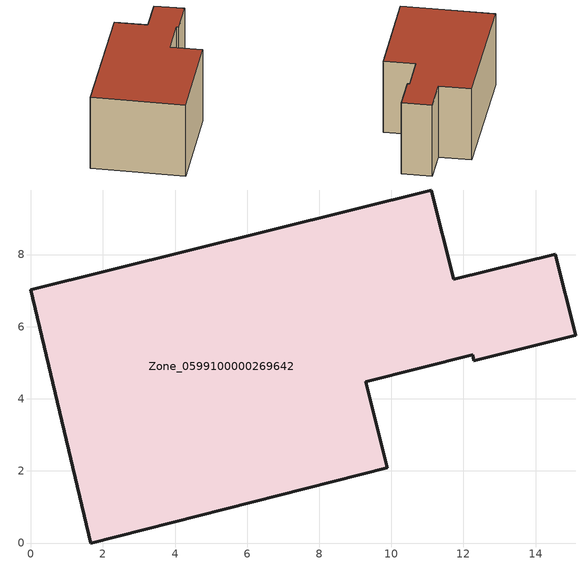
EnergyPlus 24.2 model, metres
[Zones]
Zone_0599100000269642
 floor ground (C_G): 0,7.02 11.11,9.79 11.73,7.31 14.55,8.01 15.11,5.76 12.29,5.06 12.25,5.22 9.29,4.47 9.88,2.09 1.67,0 z0
 wall outside (C_F): 11.11,9.79 0,7.02 1.67,0 9.88,2.09 9.29,4.47 12.25,5.22 12.29,5.06 15.11,5.76 14.55,8.01 11.73,7.31 11.11,9.79 z0:6.08
 roof outside (C_R): 14.55,8.01 11.73,7.31 11.11,9.79 0,7.02 1.67,0 9.88,2.09 9.29,4.47 12.25,5.22 12.29,5.06 15.11,5.76 z6.08
[BUILDING]
Pand.0599100000269642: North Axis=0; Terrain=City; Loads Convergence Tolerance Value=0.04; Temperature Convergence Tolerance Value=0.4; Solar Distribution=FullExterior; Maximum Number of Warmup Days=25; Minimum Number of Warmup Days=1
[Site:Location]
Rotterdam.The.Hague.AP_ZH_NLD Design_Conditions: Latitude=51.96; Longitude=4.45; Time Zone=1; Elevation=-4.5
[SITE:GROUNDTEMPERATURE:BUILDINGSURFACE]
18, 18, 18, 18, 18, 18, 18, 18, 18, 18, 18, 18
[MATERIAL] Thermal Absorptance=0.9; Solar Absorptance=0.7; Visible Absorptance=0.7
Name | Roughness | Thickness | Conductivity | Density | Specific Heat
G.TI.1965-1974 | MediumSmooth | 0.15 | 0.882353 | 540 | 1210
F.TI.1965-1974 | Rough | 0.3 | 0.697674 | 1920 | 840
R.TI.1965-1974 | MediumRough | 0.2 | 0.232558 | 1500 | 1000
[CONSTRUCTION]
C_G: G.TI.1965-1974
C_F: F.TI.1965-1974
C_R: R.TI.1965-1974
[ZONE]
Zone_0599100000269642: Type=1; Multiplier=1; Ceiling Height=Autocalculate; Volume=Autocalculate; Floor Area=autocalculate; Part of Total Floor Area=Yes
[ZONEINFILTRATION:DESIGNFLOWRATE]
Infil_Zone_0599100000269642: Zone or ZoneList or Space or SpaceList=Zone_0599100000269642; Schedule=AlwaysOn; Design Flow Rate Calculation Method=Flow/Area; Flow Rate per Floor Area=0.003; Constant Term Coefficient=1; Temperature Term Coefficient=0; Velocity Term Coefficient=0; Velocity Squared Term Coefficient=0
[HVACTEMPLATE:ZONE:IDEALLOADSAIRSYSTEM]
Zone_0599100000269642: Maximum Heating Supply Air Temperature=50; Minimum Cooling Supply Air Temperature=13; Maximum Heating Supply Air Humidity Ratio=0.0156; Minimum Cooling Supply Air Humidity Ratio=0.0077; Heating Limit=NoLimit; Cooling Limit=NoLimit; Dehumidification Control Type=ConstantSensibleHeatRatio; Cooling Sensible Heat Ratio=0.7; Dehumidification Setpoint=60; Humidification Control Type=None; Humidification Setpoint=30; Outdoor Air Method=None; Outdoor Air Flow Rate per Person=0.00944; Outdoor Air Flow Rate per Zone Floor Area=0; Outdoor Air Flow Rate per Zone=0; Demand Controlled Ventilation Type=None; Outdoor Air Economizer Type=NoEconomizer; Heat Recovery Type=None; Sensible Heat Recovery Effectiveness=0.7; Latent Heat Recovery Effectiveness=0.65
[ZONECONTROL:THERMOSTAT]
ThermostatControl_Zone_0599100000269642: Zone or ZoneList=Zone_0599100000269642; Control Type Schedule=DualSetpointControlType; Control 1=Thermostat_Zone_0599100000269642; Temperature Difference Between Cutout And Setpoint=0
[THERMOSTATSETPOINT:DUALSETPOINT]
Thermostat_Zone_0599100000269642: Heating Setpoint Temperature Schedule=HeatingSetpoint_Zone_0599100000269642; Cooling Setpoint Temperature Schedule=CoolingSetpoint_Zone_0599100000269642
[SCHEDULE:COMPACT]
HeatingSetpoint_Zone_0599100000269642: Through: 12/31, For: AllDays, Until: 24:00, 21
CoolingSetpoint_Zone_0599100000269642: Through: 12/31, For: AllDays, Until: 24:00, 24
DualSetpointControlType: Through: 12/31, For: AllDays, Until: 24:00, 4
AlwaysOn: Through: 12/31, For: AllDays, Until: 24:00, 1
